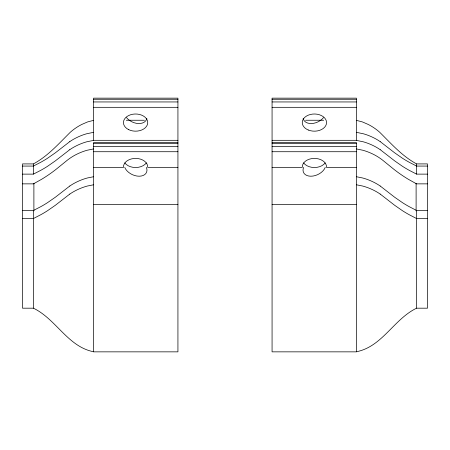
<?xml version="1.0" encoding="UTF-8"?>
<svg xmlns="http://www.w3.org/2000/svg" width="450" height="450" viewBox="0 0 450 450"><rect width="100%" height="100%" fill="white"/><g stroke="black" fill="none" stroke-linecap="round" stroke-linejoin="round"><path stroke-width="0.67" d="M69.784 141.621L55.311 152.843L47.498 158.271A122.687 86.754 0 0 1 40.832 162.242L33.401 166.072L22.5 166.072M69.784 149.67L55.311 160.898L47.498 166.326A122.687 86.754 0 0 1 40.832 170.297L33.401 174.127L22.5 174.127M69.784 186.024L55.311 197.252L47.498 202.674A122.676 86.743 0 0 1 40.832 206.651L33.401 210.482L22.5 210.476M69.784 194.079L55.311 205.307L47.498 210.729A122.676 86.743 0 0 1 40.832 214.701L33.401 218.537L22.5 218.531M356.451 120.358L362.469 121.95L368.376 124.515A54.63 54.63 0 0 1 379.569 132.137C391.157 143.556 402.041 156.088 416.599 163.912L427.5 163.912L427.5 308.188L416.599 308.188C393.806 319.14 382.269 346.669 356.451 351.748M93.549 351.748C67.731 346.669 56.194 319.14 33.401 308.188L22.5 308.188L22.5 163.912L33.401 163.912C47.953 156.088 58.843 143.556 70.431 132.131A54.63 54.63 0 0 1 81.624 124.515L87.531 121.95L93.549 120.358M33.891 183.606L41.614 179.28A150.84 106.661 0 0 0 56.531 168.953L67.252 160.251A76.68 54.219 0 0 1 69.969 158.248L71.432 157.269A53.123 37.564 0 0 1 82.041 151.931A48.347 34.183 0 0 1 87.193 150.238L93.549 148.939M93.549 132.334L86.507 133.808A49.646 35.106 0 0 0 80.719 135.799A53.572 37.879 0 0 0 69.789 141.621M93.549 176.737L87.289 177.998A49.208 34.791 0 0 0 81.461 179.916A53.572 37.879 0 0 0 69.789 186.03M93.549 184.792L87.289 186.047A49.208 34.791 0 0 0 81.461 187.965A53.572 37.879 0 0 0 69.789 194.085M93.549 99.264L177.93 99.264M272.07 99.264L356.451 99.264M93.549 101.948L177.93 101.948M272.07 101.948L356.451 101.948M93.549 107.319L177.93 107.319M272.07 107.319L356.451 107.319M126.326 120.251L144.456 120.251M305.544 120.251L323.674 120.251M93.549 140.31L177.93 140.31M272.07 140.31L356.451 140.31M177.93 142.554L93.549 142.554L93.549 351.849L177.93 351.849L177.93 98.151L93.549 98.151L93.549 140.383L86.507 141.862A49.646 35.106 0 0 0 80.719 143.854A53.572 37.879 0 0 0 69.789 149.676M272.07 142.554L356.451 142.554L356.451 351.849L272.07 351.849L272.07 98.151L356.451 98.151L356.451 140.383L363.493 141.862A49.646 35.106 0 0 1 369.281 143.854A53.572 37.879 0 0 1 380.211 149.676M93.549 143.668L177.93 143.668M272.07 143.668L356.451 143.668M93.549 146.351L177.93 146.351M272.07 146.351L356.451 146.351M93.549 151.723L177.93 151.723M272.07 151.723L356.451 151.723M427.5 166.072L416.599 166.072L409.168 162.242A122.687 86.754 0 0 1 402.502 158.271L394.689 152.843L380.216 141.621M93.549 167.389L123.457 167.389L123.441 167.018A12.15 8.589 0 0 1 135.872 158.4A12.15 8.589 0 0 1 147.729 167.389L177.93 167.389M272.07 167.389L302.271 167.389A12.15 8.589 0 0 1 314.128 158.4A12.15 8.589 0 0 1 326.559 166.989L326.543 167.389L356.451 167.389M380.216 149.67L394.689 160.898L402.502 166.326A122.687 86.754 0 0 0 409.168 170.297L416.599 174.127L427.5 174.127M22.5 183.859L33.891 183.859M416.109 183.859L427.5 183.859M93.549 204.559L177.93 204.559M272.07 204.559L356.451 204.559M380.216 186.024L394.689 197.252L402.502 202.674A122.676 86.743 0 0 0 409.168 206.651L416.599 210.482L427.5 210.476M427.5 218.531L416.599 218.537L409.168 214.701A122.676 86.743 0 0 1 402.502 210.729L394.689 205.307L380.216 194.079M356.451 132.334L363.493 133.808A49.646 35.106 0 0 1 369.281 135.799A53.572 37.879 0 0 1 380.211 141.621M356.451 176.737L362.711 177.998A49.208 34.791 0 0 1 368.539 179.916A53.572 37.879 0 0 1 380.211 186.03M356.451 184.792L362.711 186.047A49.208 34.791 0 0 1 368.539 187.965A53.572 37.879 0 0 1 380.211 194.085M356.451 148.939L362.807 150.238A48.347 34.183 0 0 1 367.959 151.937A53.123 37.564 0 0 1 378.562 157.269L380.031 158.248A76.68 54.219 0 0 1 382.742 160.251L393.457 168.958A150.84 106.661 0 0 0 408.358 179.303L416.109 183.606M416.599 163.918L416.599 174.127M416.599 210.482L416.599 308.188M416.109 183.336L416.109 210.921M33.891 183.336L33.891 210.921M33.401 163.918L33.401 174.127M33.401 210.482L33.401 308.188M146.407 167.389A12.009 7.931 25 0 1 139.134 176.214A12.009 7.931 25 0 1 124.757 167.389M146.385 162.883A12.15 8.589 0 0 1 135.591 167.529A12.15 8.589 0 0 1 124.802 162.883M146.863 118.395A12.009 8.173 25.7 0 1 138.448 123.542A12.009 8.173 25.7 0 1 126.529 117.636M325.243 167.389A12.009 7.931 -25 0 1 310.866 176.214A12.009 7.931 -25 0 1 303.593 167.389M325.198 162.883A12.15 8.589 0 0 1 314.409 167.529A12.15 8.589 0 0 1 303.615 162.883M323.471 117.636A12.009 8.173 -25.7 0 1 311.552 123.542A12.009 8.173 -25.7 0 1 303.137 118.395M128.599 129.611A12.15 8.589 0 0 0 147.69 123.356A12.15 8.589 0 0 0 130.489 114.789A12.15 8.589 0 0 0 128.599 129.611M308.334 130.028A12.15 8.589 0 0 0 326.559 122.586A12.15 8.589 0 0 0 308.334 115.144A12.15 8.589 0 0 0 308.334 130.028"/></g></svg>
